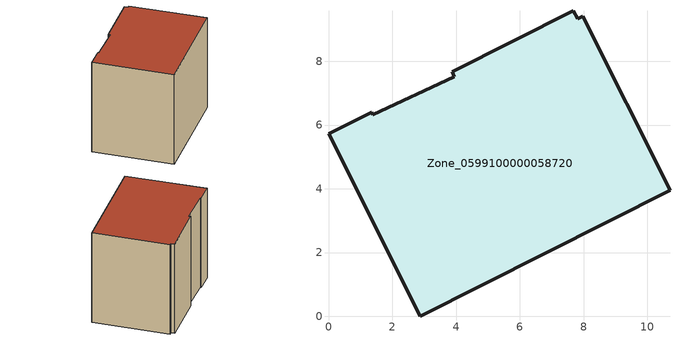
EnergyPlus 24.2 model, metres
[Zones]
Zone_0599100000058720
 floor ground (C_G): 7.68,9.59 7.81,9.33 7.97,9.41 10.71,3.96 2.88,0 0,5.72 1.35,6.4 1.4,6.32 3.95,7.52 3.87,7.67 z2.69
 wall outside (C_F): 1.35,6.4 0,5.72 2.88,0 10.71,3.96 7.97,9.41 7.81,9.33 7.68,9.59 3.87,7.67 3.95,7.52 1.4,6.32 1.35,6.4 z2.69:10.41
 roof outside (C_R): 7.81,9.33 7.68,9.59 3.87,7.67 3.95,7.52 1.4,6.32 1.35,6.4 0,5.72 2.88,0 10.71,3.96 7.97,9.41 z10.41
[BUILDING]
Pand.0599100000058720: North Axis=0; Terrain=City; Loads Convergence Tolerance Value=0.04; Temperature Convergence Tolerance Value=0.4; Solar Distribution=FullExterior; Maximum Number of Warmup Days=25; Minimum Number of Warmup Days=1
[Site:Location]
Rotterdam.The.Hague.AP_ZH_NLD Design_Conditions: Latitude=51.96; Longitude=4.45; Time Zone=1; Elevation=-4.5
[SITE:GROUNDTEMPERATURE:BUILDINGSURFACE]
18, 18, 18, 18, 18, 18, 18, 18, 18, 18, 18, 18
[MATERIAL] Thermal Absorptance=0.9; Solar Absorptance=0.7; Visible Absorptance=0.7
Name | Roughness | Thickness | Conductivity | Density | Specific Heat
G.TC.1946 | MediumSmooth | 0.15 | 1 | 540 | 1210
F.TC.1946 | Rough | 0.3 | 0.857143 | 1920 | 840
R.TC.1946 | MediumRough | 0.2 | 0.909091 | 1500 | 1000
[CONSTRUCTION]
C_G: G.TC.1946
C_F: F.TC.1946
C_R: R.TC.1946
[ZONE]
Zone_0599100000058720: Type=1; Multiplier=1; Ceiling Height=Autocalculate; Volume=Autocalculate; Floor Area=autocalculate; Part of Total Floor Area=Yes
[ZONEINFILTRATION:DESIGNFLOWRATE]
Infil_Zone_0599100000058720: Zone or ZoneList or Space or SpaceList=Zone_0599100000058720; Schedule=AlwaysOn; Design Flow Rate Calculation Method=Flow/Area; Flow Rate per Floor Area=0.003; Constant Term Coefficient=1; Temperature Term Coefficient=0; Velocity Term Coefficient=0; Velocity Squared Term Coefficient=0
[HVACTEMPLATE:ZONE:IDEALLOADSAIRSYSTEM]
Zone_0599100000058720: Maximum Heating Supply Air Temperature=50; Minimum Cooling Supply Air Temperature=13; Maximum Heating Supply Air Humidity Ratio=0.0156; Minimum Cooling Supply Air Humidity Ratio=0.0077; Heating Limit=NoLimit; Cooling Limit=NoLimit; Dehumidification Control Type=ConstantSensibleHeatRatio; Cooling Sensible Heat Ratio=0.7; Dehumidification Setpoint=60; Humidification Control Type=None; Humidification Setpoint=30; Outdoor Air Method=None; Outdoor Air Flow Rate per Person=0.00944; Outdoor Air Flow Rate per Zone Floor Area=0; Outdoor Air Flow Rate per Zone=0; Demand Controlled Ventilation Type=None; Outdoor Air Economizer Type=NoEconomizer; Heat Recovery Type=None; Sensible Heat Recovery Effectiveness=0.7; Latent Heat Recovery Effectiveness=0.65
[ZONECONTROL:THERMOSTAT]
ThermostatControl_Zone_0599100000058720: Zone or ZoneList=Zone_0599100000058720; Control Type Schedule=DualSetpointControlType; Control 1=Thermostat_Zone_0599100000058720; Temperature Difference Between Cutout And Setpoint=0
[THERMOSTATSETPOINT:DUALSETPOINT]
Thermostat_Zone_0599100000058720: Heating Setpoint Temperature Schedule=HeatingSetpoint_Zone_0599100000058720; Cooling Setpoint Temperature Schedule=CoolingSetpoint_Zone_0599100000058720
[SCHEDULE:COMPACT]
HeatingSetpoint_Zone_0599100000058720: Through: 12/31, For: AllDays, Until: 24:00, 21
CoolingSetpoint_Zone_0599100000058720: Through: 12/31, For: AllDays, Until: 24:00, 24
DualSetpointControlType: Through: 12/31, For: AllDays, Until: 24:00, 4
AlwaysOn: Through: 12/31, For: AllDays, Until: 24:00, 1
